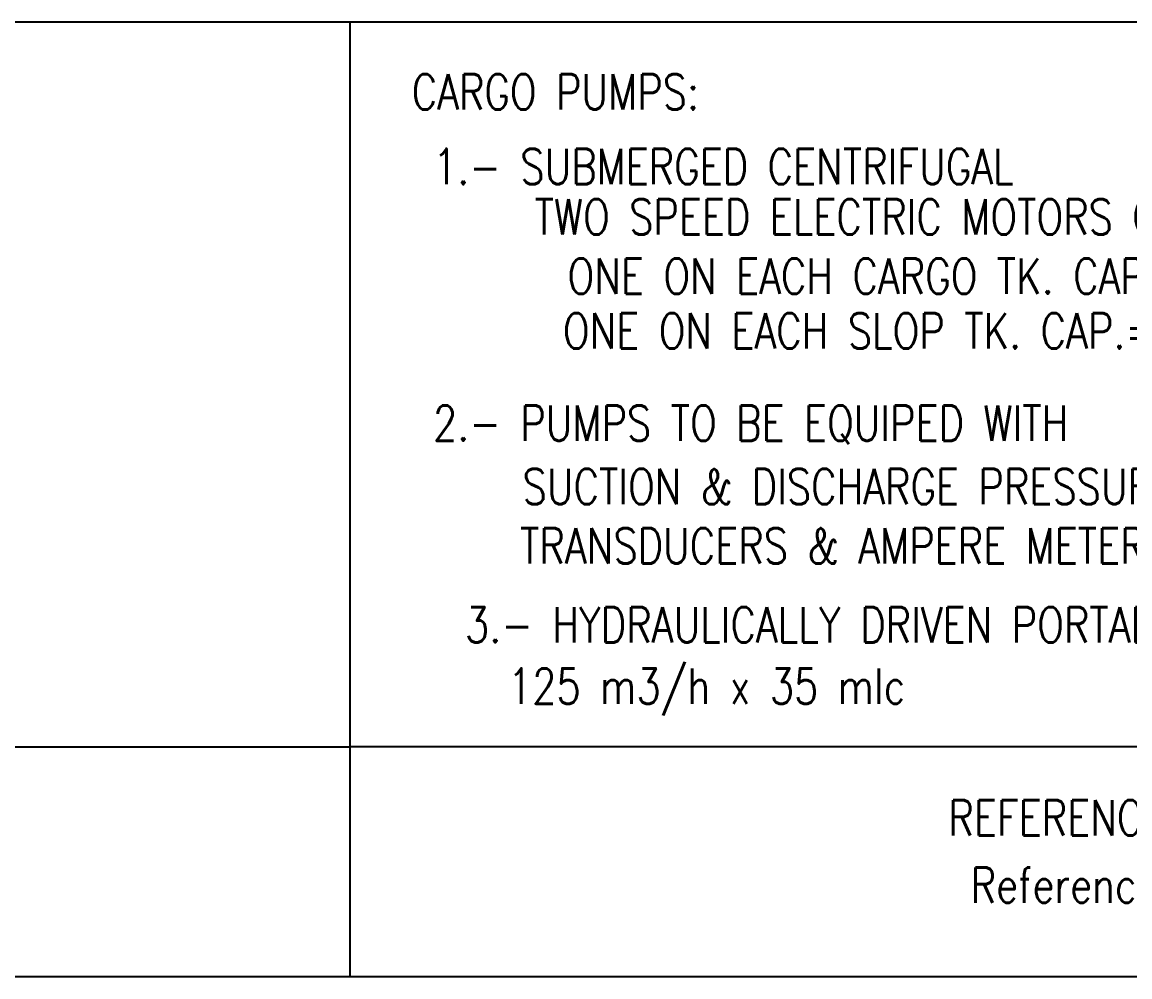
# Model space of a CAD drawing. Extents: x -22909.9 to -22897.8, y -4.7 to 4.1.
# Drawn here: x -22906.854 to -22904.94, y -4.711 to -3.061 of the extents above; entities that cross this region are included whole.
import ezdxf
from ezdxf.enums import TextEntityAlignment as Align

# ---------------------------------------------------------------- set-up
doc = ezdxf.new("R2010")
doc.units = 0
doc.header["$MEASUREMENT"] = 0
doc.layers.add('CARGA', color=7, linetype='CONTINUOUS')
doc.layers.add('FORMATO', color=7, linetype='CONTINUOUS')
doc.styles.add('SIMPLEX', font='SIMPLEX.SHX')

msp = doc.modelspace()

# ---------------------------------------------------------------- linework, layer by layer
at = {"layer": 'FORMATO', "color": 4}
for p, q in [((-22903.4764, -3.0614), (-22909.8925, -3.0614)), ((-22906.2873, -4.7112), (-22906.2873, -3.0614))]:
    msp.add_line(p, q, dxfattribs=at)
at = {"layer": 'FORMATO', "color": 1}
for p in [(-22909.8925, -4.314), (-22903.4764, -4.314)]:
    msp.add_line(p, (-22906.2873, -4.314), dxfattribs=at)
at = {"layer": 'FORMATO', "color": 2}
msp.add_line((-22897.8242, -4.7112), (-22909.8925, -4.7112), dxfattribs=at)

# ---------------------------------------------------------------- texts
at = {"layer": 'CARGA', "color": 6, "style": 'SIMPLEX', "width": 0.8}
for s, p in [('CARGO PUMPS:', (-22905.9326, -3.2125)), ('1.- SUBMERGED CENTRIFUGAL ', (-22905.6256, -3.3414)), ('TWO SPEED ELECTRIC MOTORS ON DECK', (-22905.3034, -3.4285)), ('ONE ON EACH CARGO TK. CAP.=1000 m3/h x 125 mlc', (-22904.9887, -3.5308)), ('ONE ON EACH SLOP TK. CAP.=300 m3/h x 125 mlc', (-22905.0418, -3.6256)), ('2.- PUMPS TO BE EQUIPED WITH', (-22905.5952, -3.7847)), ('SUCTION & DISCHARGE PRESSURE', (-22905.4247, -3.8946)), ('TRANSDUCERS & AMPERE METERS', (-22905.4322, -3.9969)), ('3.- HYDRAULICALLY DRIVEN PORTABLE PUMP', (-22905.3451, -4.1333)), ('125 m3/h x 35 mlc', (-22905.6711, -4.2394))]:
    msp.add_text(s, height=0.061105, dxfattribs=at).set_placement(p, align=Align.CENTER)
at = {"layer": 'FORMATO', "color": 6, "style": 'SIMPLEX', "width": 0.8}
for s, p in [('REFERENCIAS Y NOTAS', (-22904.8826, -4.4668)), ('References & Notes', (-22904.8818, -4.5832))]:
    msp.add_text(s, height=0.061105, dxfattribs=at).set_placement(p, align=Align.CENTER)

doc.saveas('drawing.dxf')
